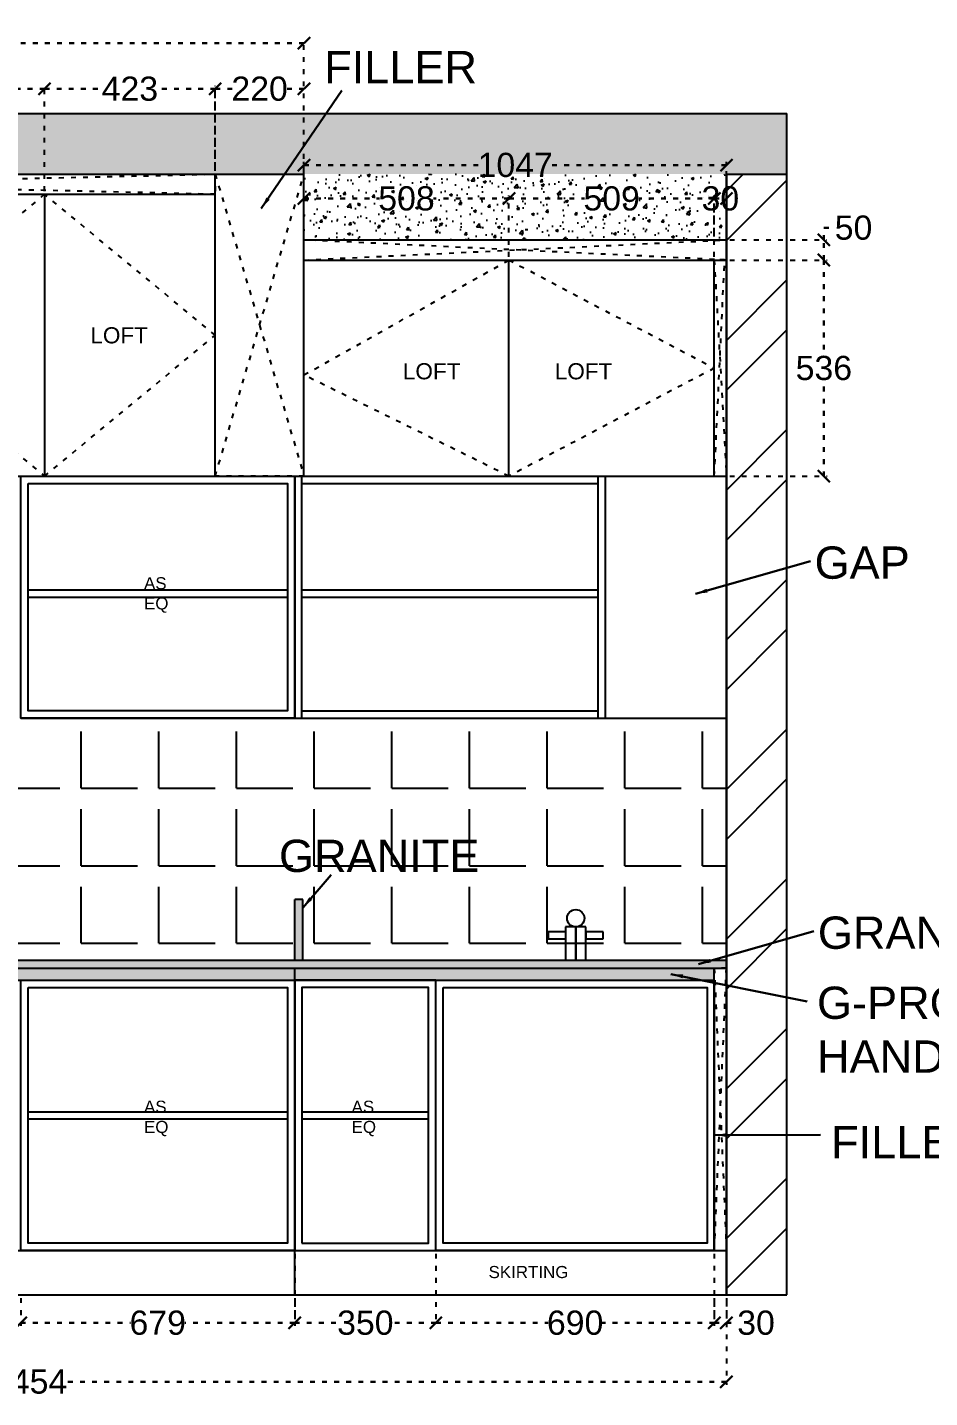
# Model space of a CAD drawing. Header units: millimetres. Extents: x 221542 to 643377, y 20779 to 241923.
# Drawn here: x 238587 to 240823, y 120726 to 124124 of the extents above; entities that cross this region are included whole.
import ezdxf

# ---------------------------------------------------------------- set-up
doc = ezdxf.new("R2010")
doc.units = ezdxf.units.MM
doc.header["$MEASUREMENT"] = 0
doc.linetypes.add('ACAD_ISO03W100', pattern=[30, 12, -18])
doc.layers.add('Walls', color=253, linetype='Continuous')
doc.layers.add('Words', color=7, linetype='Continuous')
doc.styles.get("Standard").update_dxf_attribs({"font": 'arial.ttf'})
doc.dimstyles.get("Standard").update_dxf_attribs({"dimtxt": 60, "dimasz": 30, "dimexe": 7.75, "dimexo": 8.13, "dimgap": 0.63, "dimtad": 0, "dimtih": 1, "dimtoh": 1, "dimdec": 0, "dimzin": 0, "dimtxsty": 'Standard', "dimblk": 'OBLIQUE', "dimcen": 2.25, "dimclrd": 1, "dimclre": 1, "dimclrt": 1, "dimadec": 0, "dimazin": 0, "dimtfac": 1, "dimtdec": 0, "dimtofl": 0, "dimtmove": 0, "dimatfit": 3, "dimfxl": 1, "dimtolj": 1, "dimtzin": 0, "dimlwd": 30, "dimarcsym": 0})
pattern_1 = [(50, (5602.5, 0), (71.726018, -6.275213), [7.5, -82.5]), (355, (5602.5, 0), (-13.875133, 75.219213), [6, -66]), (100.451444, (5608.48, -0.52), (57.850885, 68.944), [6.37402, -70.114211]), (46.1842, (5602.5, 20), (106.724133, -16.551928), [11.25, -123.75]), (96.635635, (5611.39, 18.62), (93.466195, 97.41186), [9.561034, -105.171376]), (351.184164, (5602.5, 20), (93.466195, 97.41186), [9, -99]), (21, (5612.5, 15), (59.690705, -40.261889), [7.5, -82.5]), (326, (5612.5, 15), (24.331533, 72.515005), [6, -66]), (71.451445, (5617.474, 11.645), (84.022238, 32.253115), [6.374019, -70.114211]), (37.5, (5602.5, 0), (1.2159855, 33.2893854), [0, -65.2, 0, -67, 0, -66.25]), (7.5, (5602.5, 0), (26.3069537, 39.441171), [0, -38.2, 0, -63.7, 0, -25.25]), (327.5, (5580.2, 0), (53.3822436, -2.2554872), [0, -25, 0, -78, 0, -103.5]), (317.5, (5570.2, 0), (58.318617, 10.010498), [0, -32.5, 0, -51.8, 0, -73.5])]

# ---------------------------------------------------------------- blocks, each defined once
blk = doc.blocks.new('_Oblique')
at = {"color": 0, "linetype": 'ByBlock', "lineweight": -2}
blk.add_line((-0.5, -0.5), (0.5, 0.5), dxfattribs=at)
blk = doc.blocks.new('*D128')
at = {"layer": 'Defpoints', "color": 0, "linetype": 'ACAD_ISO03W100', "transparency": 16777216}
for p in [(240289.5, 121091), (240319.4, 121092.3), (240319.4, 120911.5)]:
    blk.add_point(p, dxfattribs=at)
at = {"layer": 'Walls', "color": 1, "linetype": 'ACAD_ISO03W100', "lineweight": -2, "transparency": 16777216}
for p, q in [((240289.5, 121082.9), (240289.5, 120903.8)), ((240319.4, 121084.2), (240319.4, 120903.8))]:
    blk.add_line(p, q, dxfattribs=at)
at = {"layer": 'Walls', "color": 1, "linetype": 'ACAD_ISO03W100', "lineweight": 30, "transparency": 16777216}
for p, q in [((240289.5, 120911.5), (240319.4, 120911.5)), ((240319.4, 120911.5), (240349.4, 120911.5))]:
    blk.add_line(p, q, dxfattribs=at)
at = {"layer": 'Walls', "color": 1, "linetype": 'ACAD_ISO03W100', "lineweight": 30, "transparency": 16777216, "xscale": 30, "yscale": 30, "zscale": 30, "rotation": 180}
blk.add_blockref('_Oblique', (240289.5, 120911.5), dxfattribs=at)
at = {"layer": 'Walls', "color": 1, "linetype": 'ACAD_ISO03W100', "lineweight": 30, "transparency": 16777216, "xscale": 30, "yscale": 30, "zscale": 30}
blk.add_blockref('_Oblique', (240319.4, 120911.5), dxfattribs=at)
at = {"layer": 'Walls', "color": 1, "linetype": 'ACAD_ISO03W100', "transparency": 16777216, "insert": (240392.9, 120911.5), "char_height": 60, "attachment_point": 5}
blk.add_mtext('\\A1;30', dxfattribs=at)
blk = doc.blocks.new('*D114')
at = {"layer": 'Defpoints', "color": 0, "linetype": 'ACAD_ISO03W100', "transparency": 16777216}
for p in [(239599.5, 121091), (240289.5, 120981), (240289.5, 120911.5)]:
    blk.add_point(p, dxfattribs=at)
at = {"layer": 'Walls', "color": 1, "linetype": 'ACAD_ISO03W100', "lineweight": -2, "transparency": 16777216}
for p, q in [((239599.5, 121082.9), (239599.5, 120903.8)), ((240289.5, 120972.9), (240289.5, 120903.8))]:
    blk.add_line(p, q, dxfattribs=at)
at = {"layer": 'Walls', "color": 1, "linetype": 'ACAD_ISO03W100', "lineweight": 30, "transparency": 16777216}
for p, q in [((239599.5, 120911.5), (239877.5, 120911.5)), ((240289.5, 120911.5), (240011.5, 120911.5))]:
    blk.add_line(p, q, dxfattribs=at)
at = {"layer": 'Walls', "color": 1, "linetype": 'ACAD_ISO03W100', "lineweight": 30, "transparency": 16777216, "xscale": 30, "yscale": 30, "zscale": 30, "rotation": 180}
blk.add_blockref('_Oblique', (239599.5, 120911.5), dxfattribs=at)
at = {"layer": 'Walls', "color": 1, "linetype": 'ACAD_ISO03W100', "lineweight": 30, "transparency": 16777216, "xscale": 30, "yscale": 30, "zscale": 30}
blk.add_blockref('_Oblique', (240289.5, 120911.5), dxfattribs=at)
at = {"layer": 'Walls', "color": 1, "linetype": 'ACAD_ISO03W100', "transparency": 16777216, "insert": (239944.5, 120911.5), "char_height": 60, "attachment_point": 5}
blk.add_mtext('\\A1;690', dxfattribs=at)
blk = doc.blocks.new('*D107')
at = {"layer": 'Defpoints', "color": 0, "linetype": 'ACAD_ISO03W100', "transparency": 16777216}
for p in [(236865.5, 120981), (240319.4, 120981), (236865.5, 120765.5)]:
    blk.add_point(p, dxfattribs=at)
at = {"layer": 'Walls', "color": 1, "linetype": 'ACAD_ISO03W100', "lineweight": -2, "transparency": 16777216}
for p, q in [((236865.5, 120972.9), (236865.5, 120757.8)), ((240319.4, 120972.9), (240319.4, 120757.8))]:
    blk.add_line(p, q, dxfattribs=at)
at = {"layer": 'Walls', "color": 1, "linetype": 'ACAD_ISO03W100', "lineweight": 30, "transparency": 16777216}
for p, q in [((236865.5, 120765.5), (238502.4, 120765.5)), ((240319.4, 120765.5), (238682.5, 120765.5))]:
    blk.add_line(p, q, dxfattribs=at)
at = {"layer": 'Walls', "color": 1, "linetype": 'ACAD_ISO03W100', "lineweight": 30, "transparency": 16777216, "xscale": 30, "yscale": 30, "zscale": 30, "rotation": 180}
blk.add_blockref('_Oblique', (236865.5, 120765.5), dxfattribs=at)
at = {"layer": 'Walls', "color": 1, "linetype": 'ACAD_ISO03W100', "lineweight": 30, "transparency": 16777216, "xscale": 30, "yscale": 30, "zscale": 30}
blk.add_blockref('_Oblique', (240319.4, 120765.5), dxfattribs=at)
at = {"layer": 'Walls', "color": 1, "linetype": 'ACAD_ISO03W100', "transparency": 16777216, "insert": (238592.5, 120765.5), "char_height": 60, "attachment_point": 5}
blk.add_mtext('\\A1;3454', dxfattribs=at)
blk = doc.blocks.new('*D120')
at = {"layer": 'Defpoints', "color": 0, "linetype": 'ACAD_ISO03W100', "transparency": 16777216}
for p in [(238206.5, 123971.5), (238206.5, 123710), (238629.5, 123710)]:
    blk.add_point(p, dxfattribs=at)
at = {"layer": 'Walls', "color": 1, "linetype": 'ACAD_ISO03W100', "lineweight": -2, "transparency": 16777216}
for p, q in [((238206.5, 123718.1), (238206.5, 123979.2)), ((238629.5, 123718.1), (238629.5, 123979.2))]:
    blk.add_line(p, q, dxfattribs=at)
at = {"layer": 'Walls', "color": 1, "linetype": 'ACAD_ISO03W100', "lineweight": 30, "transparency": 16777216}
for p, q in [((238206.5, 123971.5), (238349.9, 123971.5)), ((238629.5, 123971.5), (238486.1, 123971.5))]:
    blk.add_line(p, q, dxfattribs=at)
at = {"layer": 'Walls', "color": 1, "linetype": 'ACAD_ISO03W100', "lineweight": 30, "transparency": 16777216, "xscale": 30, "yscale": 30, "zscale": 30, "rotation": 180}
blk.add_blockref('_Oblique', (238206.5, 123971.5), dxfattribs=at)
at = {"layer": 'Walls', "color": 1, "linetype": 'ACAD_ISO03W100', "lineweight": 30, "transparency": 16777216, "xscale": 30, "yscale": 30, "zscale": 30}
blk.add_blockref('_Oblique', (238629.5, 123971.5), dxfattribs=at)
at = {"layer": 'Walls', "color": 1, "linetype": 'ACAD_ISO03W100', "transparency": 16777216, "insert": (238418, 123971.5), "char_height": 60, "attachment_point": 5}
blk.add_mtext('\\A1;423', dxfattribs=at)
blk = doc.blocks.new('*D109')
at = {"layer": 'Defpoints', "color": 0, "linetype": 'ACAD_ISO03W100', "transparency": 16777216}
for p in [(238629.5, 123971.5), (238629.5, 123710), (239052.5, 123710)]:
    blk.add_point(p, dxfattribs=at)
at = {"layer": 'Walls', "color": 1, "linetype": 'ACAD_ISO03W100', "lineweight": -2, "transparency": 16777216}
for p, q in [((238629.5, 123718.1), (238629.5, 123979.2)), ((239052.5, 123718.1), (239052.5, 123979.2))]:
    blk.add_line(p, q, dxfattribs=at)
at = {"layer": 'Walls', "color": 1, "linetype": 'ACAD_ISO03W100', "lineweight": 30, "transparency": 16777216}
for p, q in [((238629.5, 123971.5), (238772.9, 123971.5)), ((239052.5, 123971.5), (238909.1, 123971.5))]:
    blk.add_line(p, q, dxfattribs=at)
at = {"layer": 'Walls', "color": 1, "linetype": 'ACAD_ISO03W100', "lineweight": 30, "transparency": 16777216, "xscale": 30, "yscale": 30, "zscale": 30, "rotation": 180}
blk.add_blockref('_Oblique', (238629.5, 123971.5), dxfattribs=at)
at = {"layer": 'Walls', "color": 1, "linetype": 'ACAD_ISO03W100', "lineweight": 30, "transparency": 16777216, "xscale": 30, "yscale": 30, "zscale": 30}
blk.add_blockref('_Oblique', (239052.5, 123971.5), dxfattribs=at)
at = {"layer": 'Walls', "color": 1, "linetype": 'ACAD_ISO03W100', "transparency": 16777216, "insert": (238841, 123971.5), "char_height": 60, "attachment_point": 5}
blk.add_mtext('\\A1;423', dxfattribs=at)
blk = doc.blocks.new('*D110')
at = {"layer": 'Defpoints', "color": 0, "linetype": 'ACAD_ISO03W100', "transparency": 16777216}
for p in [(239272.5, 123971.5), (239052.5, 123760), (239272.5, 123760)]:
    blk.add_point(p, dxfattribs=at)
at = {"layer": 'Walls', "color": 1, "linetype": 'ACAD_ISO03W100', "lineweight": -2, "transparency": 16777216}
for p, q in [((239052.5, 123768.1), (239052.5, 123979.2)), ((239272.5, 123768.1), (239272.5, 123979.2))]:
    blk.add_line(p, q, dxfattribs=at)
at = {"layer": 'Walls', "color": 1, "linetype": 'ACAD_ISO03W100', "lineweight": 30, "transparency": 16777216}
for p, q in [((239052.5, 123971.5), (239095.2, 123971.5)), ((239272.5, 123971.5), (239229.8, 123971.5))]:
    blk.add_line(p, q, dxfattribs=at)
at = {"layer": 'Walls', "color": 1, "linetype": 'ACAD_ISO03W100', "lineweight": 30, "transparency": 16777216, "xscale": 30, "yscale": 30, "zscale": 30, "rotation": 180}
blk.add_blockref('_Oblique', (239052.5, 123971.5), dxfattribs=at)
at = {"layer": 'Walls', "color": 1, "linetype": 'ACAD_ISO03W100', "lineweight": 30, "transparency": 16777216, "xscale": 30, "yscale": 30, "zscale": 30}
blk.add_blockref('_Oblique', (239272.5, 123971.5), dxfattribs=at)
at = {"layer": 'Walls', "color": 1, "linetype": 'ACAD_ISO03W100', "transparency": 16777216, "insert": (239162.5, 123971.5), "char_height": 60, "attachment_point": 5}
blk.add_mtext('\\A1;220', dxfattribs=at)
blk = doc.blocks.new('*D111')
at = {"layer": 'Defpoints', "color": 0, "linetype": 'ACAD_ISO03W100', "transparency": 16777216}
for p in [(239780.5, 123699.5), (239272.5, 123547), (239780.5, 123547)]:
    blk.add_point(p, dxfattribs=at)
at = {"layer": 'Walls', "color": 1, "linetype": 'ACAD_ISO03W100', "lineweight": -2, "transparency": 16777216}
for p, q in [((239272.5, 123555.1), (239272.5, 123707.2)), ((239780.5, 123555.1), (239780.5, 123707.2))]:
    blk.add_line(p, q, dxfattribs=at)
at = {"layer": 'Walls', "color": 1, "linetype": 'ACAD_ISO03W100', "lineweight": 30, "transparency": 16777216}
for p, q in [((239272.5, 123699.5), (239459.5, 123699.5)), ((239780.5, 123699.5), (239593.5, 123699.5))]:
    blk.add_line(p, q, dxfattribs=at)
at = {"layer": 'Walls', "color": 1, "linetype": 'ACAD_ISO03W100', "lineweight": 30, "transparency": 16777216, "xscale": 30, "yscale": 30, "zscale": 30, "rotation": 180}
blk.add_blockref('_Oblique', (239272.5, 123699.5), dxfattribs=at)
at = {"layer": 'Walls', "color": 1, "linetype": 'ACAD_ISO03W100', "lineweight": 30, "transparency": 16777216, "xscale": 30, "yscale": 30, "zscale": 30}
blk.add_blockref('_Oblique', (239780.5, 123699.5), dxfattribs=at)
at = {"layer": 'Walls', "color": 1, "linetype": 'ACAD_ISO03W100', "transparency": 16777216, "insert": (239526.5, 123699.5), "char_height": 60, "attachment_point": 5}
blk.add_mtext('\\A1;508', dxfattribs=at)
blk = doc.blocks.new('*D112')
at = {"layer": 'Defpoints', "color": 0, "linetype": 'ACAD_ISO03W100', "transparency": 16777216}
for p in [(240289.5, 123699.5), (239780.5, 123547), (240289.5, 123547)]:
    blk.add_point(p, dxfattribs=at)
at = {"layer": 'Walls', "color": 1, "linetype": 'ACAD_ISO03W100', "lineweight": -2, "transparency": 16777216}
for p, q in [((239780.5, 123555.1), (239780.5, 123707.2)), ((240289.5, 123555.1), (240289.5, 123707.2))]:
    blk.add_line(p, q, dxfattribs=at)
at = {"layer": 'Walls', "color": 1, "linetype": 'ACAD_ISO03W100', "lineweight": 30, "transparency": 16777216}
for p, q in [((239780.5, 123699.5), (239968, 123699.5)), ((240289.5, 123699.5), (240102, 123699.5))]:
    blk.add_line(p, q, dxfattribs=at)
at = {"layer": 'Walls', "color": 1, "linetype": 'ACAD_ISO03W100', "lineweight": 30, "transparency": 16777216, "xscale": 30, "yscale": 30, "zscale": 30, "rotation": 180}
blk.add_blockref('_Oblique', (239780.5, 123699.5), dxfattribs=at)
at = {"layer": 'Walls', "color": 1, "linetype": 'ACAD_ISO03W100', "lineweight": 30, "transparency": 16777216, "xscale": 30, "yscale": 30, "zscale": 30}
blk.add_blockref('_Oblique', (240289.5, 123699.5), dxfattribs=at)
at = {"layer": 'Walls', "color": 1, "linetype": 'ACAD_ISO03W100', "transparency": 16777216, "insert": (240035, 123699.5), "char_height": 60, "attachment_point": 5}
blk.add_mtext('\\A1;509', dxfattribs=at)
blk = doc.blocks.new('*D113')
at = {"layer": 'Defpoints', "color": 0, "linetype": 'ACAD_ISO03W100', "transparency": 16777216}
for p in [(240319.5, 123699.5), (240289.5, 123597), (240319.5, 123597)]:
    blk.add_point(p, dxfattribs=at)
at = {"layer": 'Walls', "color": 1, "linetype": 'ACAD_ISO03W100', "lineweight": -2, "transparency": 16777216}
for p, q in [((240289.5, 123605.13), (240289.5, 123707.25)), ((240319.5, 123605.13), (240319.5, 123707.25))]:
    blk.add_line(p, q, dxfattribs=at)
at = {"layer": 'Walls', "color": 1, "linetype": 'ACAD_ISO03W100', "lineweight": 30, "transparency": 16777216}
blk.add_line((240289.5, 123699.5), (240319.5, 123699.5), dxfattribs=at)
at = {"layer": 'Walls', "color": 1, "linetype": 'ACAD_ISO03W100', "lineweight": 30, "transparency": 16777216, "xscale": 30, "yscale": 30, "zscale": 30, "rotation": 180}
blk.add_blockref('_Oblique', (240289.5, 123699.5), dxfattribs=at)
at = {"layer": 'Walls', "color": 1, "linetype": 'ACAD_ISO03W100', "lineweight": 30, "transparency": 16777216, "xscale": 30, "yscale": 30, "zscale": 30}
blk.add_blockref('_Oblique', (240319.5, 123699.5), dxfattribs=at)
at = {"layer": 'Walls', "color": 1, "linetype": 'ACAD_ISO03W100', "transparency": 16777216, "insert": (240304.5, 123699.5), "char_height": 60, "attachment_point": 5}
blk.add_mtext('\\A1;30', dxfattribs=at)
blk = doc.blocks.new('*D132')
at = {"layer": 'Defpoints', "color": 0, "linetype": 'ACAD_ISO03W100', "transparency": 16777216}
for p in [(240319.5, 123782.5), (239272.5, 123597), (240319.5, 123597)]:
    blk.add_point(p, dxfattribs=at)
at = {"layer": 'Walls', "color": 1, "linetype": 'ACAD_ISO03W100', "lineweight": -2, "transparency": 16777216}
for p, q in [((239272.5, 123605.1), (239272.5, 123790.2)), ((240319.5, 123605.1), (240319.5, 123790.2))]:
    blk.add_line(p, q, dxfattribs=at)
at = {"layer": 'Walls', "color": 1, "linetype": 'ACAD_ISO03W100', "lineweight": 30, "transparency": 16777216}
for p, q in [((239272.5, 123782.5), (239708.6, 123782.5)), ((240319.5, 123782.5), (239883.4, 123782.5))]:
    blk.add_line(p, q, dxfattribs=at)
at = {"layer": 'Walls', "color": 1, "linetype": 'ACAD_ISO03W100', "lineweight": 30, "transparency": 16777216, "xscale": 30, "yscale": 30, "zscale": 30, "rotation": 180}
blk.add_blockref('_Oblique', (239272.5, 123782.5), dxfattribs=at)
at = {"layer": 'Walls', "color": 1, "linetype": 'ACAD_ISO03W100', "lineweight": 30, "transparency": 16777216, "xscale": 30, "yscale": 30, "zscale": 30}
blk.add_blockref('_Oblique', (240319.5, 123782.5), dxfattribs=at)
at = {"layer": 'Walls', "color": 1, "linetype": 'ACAD_ISO03W100', "transparency": 16777216, "insert": (239796, 123782.5), "char_height": 60, "attachment_point": 5}
blk.add_mtext('\\A1;1047', dxfattribs=at)
blk = doc.blocks.new('*D108')
at = {"layer": 'Defpoints', "color": 0, "linetype": 'ACAD_ISO03W100', "transparency": 16777216}
for p in [(236865.5, 124084.5), (236865.5, 123760), (239272.5, 123760)]:
    blk.add_point(p, dxfattribs=at)
at = {"layer": 'Walls', "color": 1, "linetype": 'ACAD_ISO03W100', "lineweight": -2, "transparency": 16777216}
for p, q in [((236865.5, 123768.1), (236865.5, 124092.2)), ((239272.5, 123768.1), (239272.5, 124092.2))]:
    blk.add_line(p, q, dxfattribs=at)
at = {"layer": 'Walls', "color": 1, "linetype": 'ACAD_ISO03W100', "lineweight": 30, "transparency": 16777216}
for p, q in [((236865.5, 124084.5), (237978.3, 124084.5)), ((239272.5, 124084.5), (238159.7, 124084.5))]:
    blk.add_line(p, q, dxfattribs=at)
at = {"layer": 'Walls', "color": 1, "linetype": 'ACAD_ISO03W100', "lineweight": 30, "transparency": 16777216, "xscale": 30, "yscale": 30, "zscale": 30, "rotation": 180}
blk.add_blockref('_Oblique', (236865.5, 124084.5), dxfattribs=at)
at = {"layer": 'Walls', "color": 1, "linetype": 'ACAD_ISO03W100', "lineweight": 30, "transparency": 16777216, "xscale": 30, "yscale": 30, "zscale": 30}
blk.add_blockref('_Oblique', (239272.5, 124084.5), dxfattribs=at)
at = {"layer": 'Walls', "color": 1, "linetype": 'ACAD_ISO03W100', "transparency": 16777216, "insert": (238069, 124084.5), "char_height": 60, "attachment_point": 5}
blk.add_mtext('\\A1;2407', dxfattribs=at)
blk = doc.blocks.new('*D133')
at = {"layer": 'Defpoints', "color": 0, "linetype": 'ACAD_ISO03W100', "transparency": 16777216}
for p in [(239249.5, 121091), (239599.5, 121091), (239599.5, 120911.5)]:
    blk.add_point(p, dxfattribs=at)
at = {"layer": 'Walls', "color": 1, "linetype": 'ACAD_ISO03W100', "lineweight": -2, "transparency": 16777216}
for p, q in [((239249.5, 121082.87), (239249.5, 120903.75)), ((239599.5, 121082.87), (239599.5, 120903.75))]:
    blk.add_line(p, q, dxfattribs=at)
at = {"layer": 'Walls', "color": 1, "linetype": 'ACAD_ISO03W100', "lineweight": 30, "transparency": 16777216}
for p, q in [((239249.5, 120911.5), (239357.710382, 120911.5)), ((239599.5, 120911.5), (239491.289618, 120911.5))]:
    blk.add_line(p, q, dxfattribs=at)
at = {"layer": 'Walls', "color": 1, "linetype": 'ACAD_ISO03W100', "lineweight": 30, "transparency": 16777216, "xscale": 30, "yscale": 30, "zscale": 30, "rotation": 180}
blk.add_blockref('_Oblique', (239249.5, 120911.5), dxfattribs=at)
at = {"layer": 'Walls', "color": 1, "linetype": 'ACAD_ISO03W100', "lineweight": 30, "transparency": 16777216, "xscale": 30, "yscale": 30, "zscale": 30}
blk.add_blockref('_Oblique', (239599.5, 120911.5), dxfattribs=at)
at = {"layer": 'Walls', "color": 1, "linetype": 'ACAD_ISO03W100', "transparency": 16777216, "insert": (239424.5, 120911.5), "char_height": 60, "attachment_point": 5}
blk.add_mtext('\\A1;350', dxfattribs=at)
blk = doc.blocks.new('*D134')
at = {"layer": 'Defpoints', "color": 0, "linetype": 'ACAD_ISO03W100', "transparency": 16777216}
for p in [(238570.5, 120981), (239249.5, 120981), (239249.5, 120911.5)]:
    blk.add_point(p, dxfattribs=at)
at = {"layer": 'Walls', "color": 1, "linetype": 'ACAD_ISO03W100', "lineweight": -2, "transparency": 16777216}
for p, q in [((238570.5, 120972.9), (238570.5, 120903.8)), ((239249.5, 120972.9), (239249.5, 120903.8))]:
    blk.add_line(p, q, dxfattribs=at)
at = {"layer": 'Walls', "color": 1, "linetype": 'ACAD_ISO03W100', "lineweight": 30, "transparency": 16777216}
for p, q in [((238570.5, 120911.5), (238842.9, 120911.5)), ((239249.5, 120911.5), (238977.1, 120911.5))]:
    blk.add_line(p, q, dxfattribs=at)
at = {"layer": 'Walls', "color": 1, "linetype": 'ACAD_ISO03W100', "lineweight": 30, "transparency": 16777216, "xscale": 30, "yscale": 30, "zscale": 30, "rotation": 180}
blk.add_blockref('_Oblique', (238570.5, 120911.5), dxfattribs=at)
at = {"layer": 'Walls', "color": 1, "linetype": 'ACAD_ISO03W100', "lineweight": 30, "transparency": 16777216, "xscale": 30, "yscale": 30, "zscale": 30}
blk.add_blockref('_Oblique', (239249.5, 120911.5), dxfattribs=at)
at = {"layer": 'Walls', "color": 1, "linetype": 'ACAD_ISO03W100', "transparency": 16777216, "insert": (238910, 120911.5), "char_height": 60, "attachment_point": 5}
blk.add_mtext('\\A1;679', dxfattribs=at)
blk = doc.blocks.new('*D138')
at = {"layer": 'Defpoints', "color": 0, "linetype": 'ACAD_ISO03W100', "transparency": 16777216}
for p in [(240319.5, 123597), (240561, 123597), (240319.5, 123547)]:
    blk.add_point(p, dxfattribs=at)
at = {"layer": 'Walls', "color": 1, "linetype": 'ACAD_ISO03W100', "lineweight": 30, "transparency": 16777216}
for p, q in [((240561, 123597), (240561, 123627)), ((240561, 123627), (240591, 123627)), ((240561, 123547), (240561, 123597))]:
    blk.add_line(p, q, dxfattribs=at)
at = {"layer": 'Walls', "color": 1, "linetype": 'ACAD_ISO03W100', "lineweight": -2, "transparency": 16777216}
for p, q in [((240327.63, 123597), (240568.75, 123597)), ((240327.63, 123547), (240568.75, 123547))]:
    blk.add_line(p, q, dxfattribs=at)
at = {"layer": 'Walls', "color": 1, "linetype": 'ACAD_ISO03W100', "lineweight": 30, "transparency": 16777216, "xscale": 30, "yscale": 30, "zscale": 30}
for p, rotation in [((240561, 123597), 90), ((240561, 123547), 270)]:
    blk.add_blockref('_Oblique', p, dxfattribs=dict(at, rotation=rotation))
at = {"layer": 'Walls', "color": 1, "linetype": 'ACAD_ISO03W100', "transparency": 16777216, "insert": (240634.50176, 123627), "char_height": 60, "attachment_point": 5}
blk.add_mtext('\\A1;50', dxfattribs=at)
blk = doc.blocks.new('*D137')
at = {"layer": 'Defpoints', "color": 0, "linetype": 'ACAD_ISO03W100', "transparency": 16777216}
for p in [(240319.5, 123547), (240319.5, 123011), (240561, 123011)]:
    blk.add_point(p, dxfattribs=at)
at = {"layer": 'Walls', "color": 1, "linetype": 'ACAD_ISO03W100', "lineweight": -2, "transparency": 16777216}
for p, q in [((240327.6, 123547), (240568.8, 123547)), ((240327.6, 123011), (240568.8, 123011))]:
    blk.add_line(p, q, dxfattribs=at)
at = {"layer": 'Walls', "color": 1, "linetype": 'ACAD_ISO03W100', "lineweight": 30, "transparency": 16777216}
for p, q in [((240561, 123547), (240561, 123310.3)), ((240561, 123011), (240561, 123247.7))]:
    blk.add_line(p, q, dxfattribs=at)
at = {"layer": 'Walls', "color": 1, "linetype": 'ACAD_ISO03W100', "lineweight": 30, "transparency": 16777216, "xscale": 30, "yscale": 30, "zscale": 30}
for p, rotation in [((240561, 123547), 90), ((240561, 123011), 270)]:
    blk.add_blockref('_Oblique', p, dxfattribs=dict(at, rotation=rotation))
at = {"layer": 'Walls', "color": 1, "linetype": 'ACAD_ISO03W100', "transparency": 16777216, "insert": (240561, 123279), "char_height": 60, "attachment_point": 5}
blk.add_mtext('\\A1;536', dxfattribs=at)

msp = doc.modelspace()

# ---------------------------------------------------------------- hatches: boundary and pattern name
at = {"layer": 'Walls', "linetype": 'ACAD_ISO03W100', "true_color": 0xc7c8ca}
h = msp.add_hatch(dxfattribs=at)
h.set_pattern_fill('AR-CONC', color=9, scale=10)
h.set_pattern_definition(pattern_1)
h.paths.add_polyline_path([(240469.5, 123910), (236715.5, 123910), (236715.5, 123760), (240469.5, 123760)])
at = {"layer": 'Walls', "linetype": 'ACAD_ISO03W100', "true_color": 0xf7abae}
h = msp.add_hatch(dxfattribs=at)
h.set_pattern_fill('ANSI32', color=241, scale=700)
h.set_pattern_definition([(45, (5602.5, 0), (-185.61553, 185.61553), []), (45, (5726.24, 0), (-185.61553, 185.61553), [])])
h.paths.add_polyline_path([(236865.5, 123760), (236715.5, 123760), (236715.5, 120981), (236865.5, 120981)])
h.paths.add_polyline_path([(240469.5, 123760), (240319.5, 123760), (240319.5, 120981), (240469.5, 120981)])
at = {"layer": 'Walls', "linetype": 'ACAD_ISO03W100', "true_color": 0xc7c8ca}
h = msp.add_hatch(dxfattribs=at)
h.set_pattern_fill('AR-CONC', color=9, scale=10)
h.set_pattern_definition(pattern_1)
h.paths.add_polyline_path([(240319.5, 123760), (239272.5, 123760), (239272.5, 123597), (240319.5, 123597)])
h = msp.add_hatch(dxfattribs=at)
h.set_pattern_fill('ANGLE', color=9, scale=700)
h.set_pattern_definition([(0, (5602.5, 0), (0, 192.5), [140, -52.5]), (90, (5602.5, 0), (-192.5, 1e-14), [140, -52.5])])
h.paths.add_polyline_path([(240319.5, 122411), (236865.5, 122411), (236865.5, 121811), (239249.5, 121811), (239249.5, 121961), (239269.5, 121961), (239269.5, 121811), (240319.5, 121811)])
at = {"layer": 'Walls', "linetype": 'ACAD_ISO03W100', "true_color": 0x000000}
h = msp.add_hatch(color=18, dxfattribs=at)
h.dxf.hatch_style = 1
h.paths.add_polyline_path([(239269.5, 121961), (239249.5, 121961), (239249.5, 121811), (239269.5, 121811)])
h.paths.add_polyline_path([(240319.5, 121811), (236865.5, 121811), (236865.5, 121791), (240319.5, 121791)])
at = {"layer": 'Walls', "linetype": 'ACAD_ISO03W100', "true_color": 0x939598}
h = msp.add_hatch(color=252, dxfattribs=at)
h.dxf.hatch_style = 1
h.paths.add_polyline_path([(238570.5, 121791), (237670.5, 121791), (237670.5, 121761), (238570.5, 121761)])
h.paths.add_polyline_path([(237670.5, 121791), (237470.5, 121791), (237470.5, 121761), (237670.5, 121761)])
h.paths.add_polyline_path([(238910.5, 121791), (238570.5, 121791), (238570.5, 121761), (238910.5, 121761)])
h.paths.add_polyline_path([(239249.5, 121791), (238910.5, 121791), (238910.5, 121761), (239249.5, 121761)])
h.paths.add_polyline_path([(240289.5, 121791), (239249.5, 121791), (239249.5, 121761), (240289.5, 121761)])

# ---------------------------------------------------------------- linework, layer by layer
at = {"layer": 'Walls', "color": 18, "true_color": 0x000000}
for p, q in [((236715.5, 123910), (240469.5, 123910)), ((240469.5, 120981), (240469.5, 123910)), ((236715.5, 123760), (239272.5, 123760)), ((239052.5, 123011), (239052.5, 123760)), ((239272.5, 123011), (239272.5, 123760)), ((239272.5, 123011), (239272.5, 123760)), ((240319.5, 123760), (240469.5, 123760)), ((240319.5, 123760), (240319.5, 120981)), ((240319.5, 120981), (240319.5, 123760)), ((236865.5, 123710), (239052.5, 123710)), ((238629.5, 123710), (238629.5, 123011)), ((239272.5, 123597), (240319.5, 123597)), ((239272.5, 123547), (240319.5, 123547)), ((239780.5, 123011), (239780.5, 123547)), ((240289.5, 123011), (240289.5, 123547)), ((236865.5, 123011), (240319.5, 123011)), ((239249.5, 122411), (239249.5, 123011)), ((239267.5, 122411), (239267.5, 123011)), ((240001.5, 122411), (240001.5, 123011)), ((240019.5, 122411), (240019.5, 123011)), ((239267.5, 122993), (240001.5, 122993)), ((238588.5, 122729), (239231.5, 122729)), ((239267.5, 122729), (240001.5, 122729)), ((238588.5, 122711), (239231.5, 122711)), ((239267.5, 122711), (240001.5, 122711)), ((239267.5, 122429), (240001.5, 122429)), ((238570.5, 122411), (239249.5, 122411)), ((239249.5, 122411), (239619.5, 122411)), ((239619.5, 122411), (240319.5, 122411)), ((239249.5, 121811), (239249.5, 121961)), ((239269.5, 121961), (239249.5, 121961)), ((239269.5, 121811), (239269.5, 121961)), ((236865.5, 121811), (240319.5, 121811)), ((236865.5, 121791), (240319.5, 121791)), ((239249.5, 120981), (239249.5, 121791)), ((240289.5, 121091), (240289.5, 121791)), ((237470.5, 121761), (240289.5, 121761)), ((239599.5, 121091), (239599.5, 121761)), ((238588.5, 121435), (239231.5, 121435)), ((238588.5, 121417), (239231.5, 121417)), ((239267.5, 121435), (239581.5, 121435)), ((239267.5, 121417), (239581.5, 121417)), ((236865.5, 121091), (240319.5, 121091)), ((236715.5, 120981), (240469.5, 120981))]:
    msp.add_line(p, q, dxfattribs=at)
at = {"layer": 'Walls', "color": 9, "true_color": 0xc7c8ca}
msp.add_line((240001.5, 122411), (240001.5, 123011), dxfattribs=at)
at = {"layer": 'Walls', "color": 18, "linetype": 'ByBlock', "true_color": 0x000000}
for p, q in [((239921, 121880.8), (239878, 121880.8)), ((239878, 121880.8), (239878, 121864)), ((239946, 121893.4), (239921, 121893.4)), ((239921, 121893.4), (239921, 121810.9)), ((239946, 121810.9), (239946, 121893.4)), ((239971, 121893.4), (239946, 121893.4)), ((239946, 121893.4), (239946, 121810.9)), ((239971, 121810.9), (239971, 121893.4)), ((240014, 121880.8), (239971, 121880.8)), ((239971, 121880.8), (239971, 121880.8)), ((239971, 121880.8), (239971, 121864)), ((240014, 121864), (240014, 121880.8)), ((239878, 121864), (239921, 121864)), ((239971, 121864), (240014, 121864))]:
    msp.add_line(p, q, dxfattribs=at)
at = {"layer": 'Walls', "color": 240, "linetype": 'ACAD_ISO03W100', "true_color": 0xed1f24}
for points in [[(236865.5, 123710), (239052.5, 123760), (239052.5, 123710), (236865.5, 123760)], [(239052.5, 123760), (239272.5, 123011), (239052.5, 123011), (239272.5, 123760)], [(239272.5, 123547), (240319.5, 123597), (240319.5, 123547), (239272.5, 123597)], [(240289.5, 123011), (240315.1, 123547.2), (240289.5, 123547), (240319.5, 123011)], [(240289.5, 121091), (240319.5, 121791), (240289.5, 121791), (240319.5, 121091)]]:
    msp.add_lwpolyline(points, dxfattribs=at)
at = {"layer": 'Walls', "color": 9, "linetype": 'ACAD_ISO03W100', "true_color": 0xc7c8ca}
for points in [[(238629.5, 123710), (238206.5, 123360.5), (238629.5, 123011), (239052.5, 123360.5), (238629.5, 123710)], [(239780.5, 123547), (240289.5, 123279), (239780.5, 123011), (239272.5, 123262), (239780.5, 123547)]]:
    msp.add_lwpolyline(points, dxfattribs=at)
at = {"layer": 'Walls', "color": 18, "true_color": 0x000000}
for points in [[(238570.5, 123011), (239249.5, 123011), (239249.5, 122411), (238570.5, 122411)], [(238588.5, 122993), (239231.5, 122993), (239231.5, 122429), (238588.5, 122429)], [(238570.5, 121761), (239249.5, 121761), (239249.5, 121091), (238570.5, 121091)], [(238588.5, 121743), (239231.5, 121743), (239231.5, 121109), (238588.5, 121109)], [(239249.5, 121091), (239599.5, 121091), (239599.5, 121761), (239249.5, 121761)], [(239267.5, 121109), (239581.5, 121109), (239581.5, 121743), (239267.5, 121743)], [(239599.5, 121761), (240289.5, 121761), (240289.5, 121091), (239599.5, 121091)], [(239617.5, 121743), (240271.5, 121743), (240271.5, 121109), (239617.5, 121109)]]:
    msp.add_lwpolyline(points, close=True, dxfattribs=at)
at = {"layer": 'Walls', "color": 18, "linetype": 'ByBlock', "true_color": 0x000000}
msp.add_circle((239946, 121914.9), 21.5, dxfattribs=at)

# ---------------------------------------------------------------- texts
at = {"color": 7, "char_height": 40, "attachment_point": 1}
for insert in [(238583, 123380.4), (239357.5, 123291.2), (239734, 123291.2)]:
    msp.add_mtext_dynamic_manual_height_columns('\\pxqc;LOFT', width=462.73, gutter_width=1213, heights=[0], dxfattribs=dict(at, insert=insert))
at = {"color": 18, "true_color": 0x000000, "insert": (239730, 121052.5), "char_height": 30, "attachment_point": 1}
msp.add_mtext_dynamic_manual_height_columns('SKIRTING', width=2764.543, gutter_width=1, heights=[238.1], dxfattribs=at)
at = {"layer": 'Words', "color": 0, "attachment_point": 1}
for s, width, heights, insert, char_height in [('FILLER', 662.048, [440.1], (239322.5, 124065.5), 80), ('GAP', 662.048, [440.1], (240538, 122836.7), 80), ('AS\\PEQ', 1178.022, [0], (238876, 122760.5), 30), ('GRANITE', 662.048, [440.1], (239210.5, 122109.5), 80), ('GRANITE', 662.048, [440.1], (240546, 121919), 80), ('G-PROFILE HANDLE', 662.048, [440.1], (240544, 121745.2), 80), ('AS\\PEQ', 1178.022, [0], (238876, 121462.4), 30), ('AS\\PEQ', 1178.022, [0], (239390.5, 121462.4), 30), ('FILLER', 662.048, [440.1], (240579, 121399.5), 80)]:
    msp.add_mtext_dynamic_manual_height_columns(s, width=width, gutter_width=866.4, heights=heights, dxfattribs=dict(at, insert=insert, char_height=char_height))

# ---------------------------------------------------------------- dimensions: what is measured, and where the dimension line sits
at = {"layer": 'Walls', "color": 9, "linetype": 'ACAD_ISO03W100', "true_color": 0xc7c8ca}
for base, p1, p2, picture, middle in [((236865.5, 124084.5), (239272.5, 123760), (236865.5, 123760), '*D108', (238069, 124084.5)), ((238206.5, 123971.5), (238629.5, 123710), (238206.5, 123710), '*D120', (238418, 123971.5)), ((238629.5, 123971.5), (239052.5, 123710), (238629.5, 123710), '*D109', (238841, 123971.5)), ((239272.5, 123971.5), (239052.5, 123760), (239272.5, 123760), '*D110', (239162.5, 123971.5)), ((240319.5, 123782.5), (239272.5, 123597), (240319.5, 123597), '*D132', (239796, 123782.5)), ((239780.5, 123699.5), (239272.5, 123547), (239780.5, 123547), '*D111', (239526.5, 123699.5)), ((240289.5, 123699.5), (239780.5, 123547), (240289.5, 123547), '*D112', (240035, 123699.5)), ((240289.5, 120911.5), (239599.5, 121091), (240289.5, 120981), '*D114', (239944.5, 120911.5)), ((240319.4, 120911.5), (240289.5, 121091), (240319.4, 121092.3), '*D128', (240392.9, 120911.5))]:
    dim = msp.add_linear_dim(base=base, p1=p1, p2=p2, dimstyle='Standard', dxfattribs=at)
    dim.commit()
    dim.dimension.update_dxf_attribs({"geometry": picture, "text_midpoint": middle})
for base, p1, p2, picture, middle in [((240319.5, 123699.5), (240289.5, 123597), (240319.5, 123597), '*D113', (240304.5, 123699.5)), ((236865.5, 120765.5), (240319.4, 120981), (236865.5, 120981), '*D107', (238592.5, 120765.5))]:
    dim = msp.add_linear_dim(base=base, p1=p1, p2=p2, dimstyle='Standard', dxfattribs=at)
    dim.commit()
    dim.dimension.update_dxf_attribs({"geometry": picture, "text_midpoint": middle, "dimtype": 160})
at = {"layer": 'Walls', "color": 18, "linetype": 'ACAD_ISO03W100', "true_color": 0x000000}
for base, p2, picture, middle in [((240561, 123597), (240319.5, 123597), '*D138', (240634.5, 123627)), ((240561, 123011), (240319.5, 123011), '*D137', (240561, 123279))]:
    dim = msp.add_linear_dim(base=base, p1=(240319.5, 123547), p2=p2, angle=90, dimstyle='Standard', dxfattribs=at)
    dim.commit()
    dim.dimension.update_dxf_attribs({"geometry": picture, "text_midpoint": middle})
for base, p1, p2, picture, middle in [((239599.5, 120911.5), (239249.5, 121091), (239599.5, 121091), '*D133', (239424.5, 120911.5)), ((239249.5, 120911.5), (238570.5, 120981), (239249.5, 120981), '*D134', (238910, 120911.5))]:
    dim = msp.add_linear_dim(base=base, p1=p1, p2=p2, dimstyle='Standard', dxfattribs=at)
    dim.commit()
    dim.dimension.update_dxf_attribs({"geometry": picture, "text_midpoint": middle})

# ---------------------------------------------------------------- leaders
at = {"layer": 'Walls', "color": 252, "linetype": 'ByBlock', "true_color": 0x939598}
for points in [[(239166.5, 123674.5), (239366.5, 123967)], [(240242.5, 122719), (240528, 122800.2)], [(239269.5, 121941), (239340, 122022.2)], [(240250.5, 121801.3), (240536, 121882.5)], [(240182, 121776.5), (240520, 121708.7)], [(240291.2, 121377.1), (240552.5, 121377.4)]]:
    msp.add_leader(points, dimstyle='Standard', override={"dimgap": 0.63, "dimtad": 0}, dxfattribs=at)

doc.saveas('drawing.dxf')
